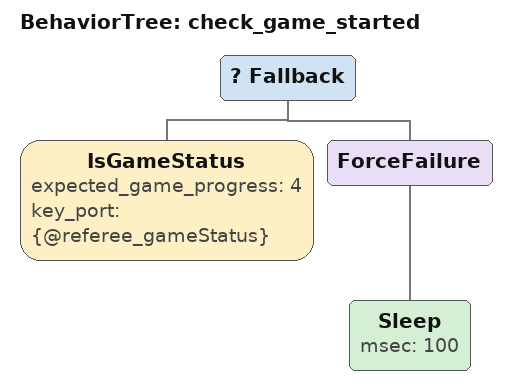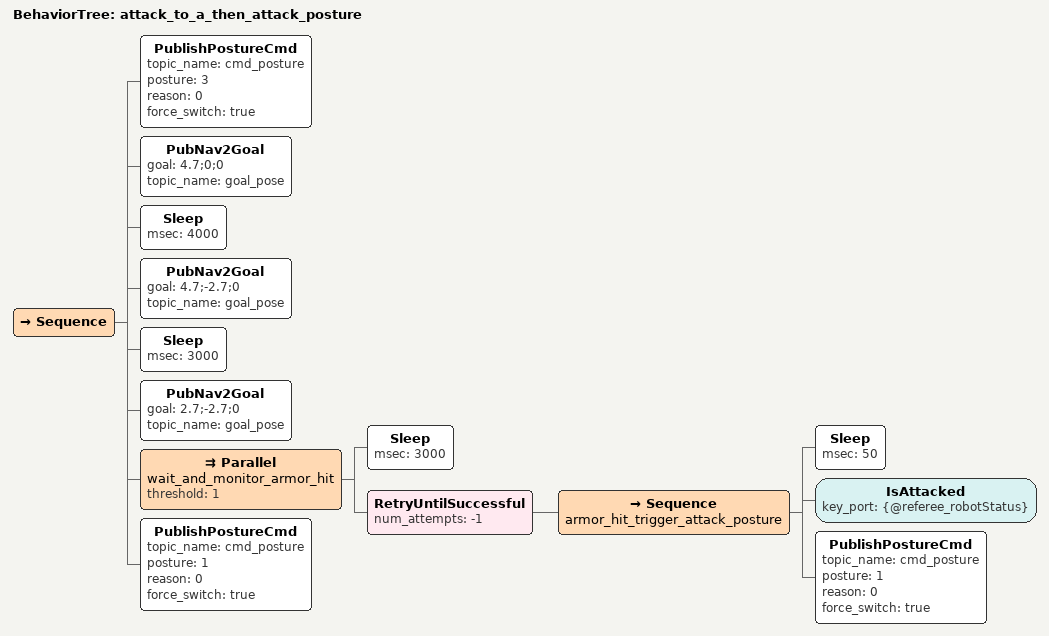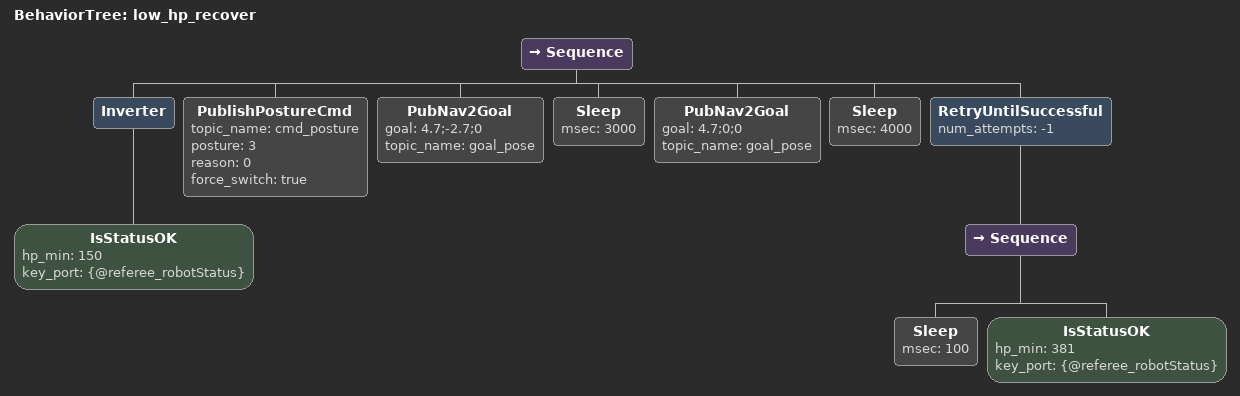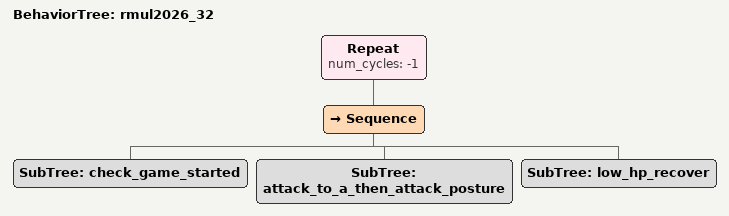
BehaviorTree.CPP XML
<?xml version="1.0" encoding="UTF-8"?>
<root BTCPP_format="4">
	<BehaviorTree ID="check_game_started">
		<Fallback>
			<IsGameStatus
				expected_game_progress="4"
				key_port="{@referee_gameStatus}"/>
			<ForceFailure>
				<Sleep msec="100"/>
			</ForceFailure>
		</Fallback>
	</BehaviorTree>

	<BehaviorTree ID="attack_to_a_then_attack_posture">
		<Sequence>
			<!-- 0.发布移动姿态 -->
			<PublishPostureCmd topic_name="cmd_posture" posture="3" reason="0" force_switch="true"/>
			<!-- 1.发布进攻点 -->
			<!-- 保守进攻点 -->

			<!-- 激进进攻点 -->

			<PubNav2Goal goal="4.7;0;0" topic_name="goal_pose"/>
			<Sleep msec="4000"/>

			<PubNav2Goal goal="4.7;-2.7;0" topic_name="goal_pose"/>
			<Sleep msec="3000"/>

			<PubNav2Goal goal="2.7;-2.7;0" topic_name="goal_pose"/> <!-- 第一次-测量值，为x坐标 -->
			<!-- 2. 3秒窗口内并发检测是否装甲板弹丸扣血(ARMOR_HIT=0)，检测到则立即发布进攻姿态 -->
			<Parallel name="wait_and_monitor_armor_hit" threshold="1">
				<Sleep msec="3000"/>
				<RetryUntilSuccessful num_attempts="-1">
					<Sequence name="armor_hit_trigger_attack_posture">
						<Sleep msec="50"/>
						<IsAttacked key_port="{@referee_robotStatus}"/>
						<PublishPostureCmd topic_name="cmd_posture" posture="1" reason="0" force_switch="true"/>
					</Sequence>
				</RetryUntilSuccessful>
			</Parallel>

			<!-- 3. 窗口结束后兜底再发布一次进攻姿态 -->
			<PublishPostureCmd topic_name="cmd_posture" posture="1" reason="0" force_switch="true"/>
		</Sequence>
	</BehaviorTree>

	<BehaviorTree ID="low_hp_recover">
		<Sequence> <!-- 如果有一个子节点返回 FAILURE，则停止执行并返回 FAILURE-->
			<Inverter>
				<IsStatusOK
					hp_min="150"
					key_port="{@referee_robotStatus}"/>
			</Inverter>
			<!-- 检测血量低于150，发布移动姿态-->
			<PublishPostureCmd topic_name="cmd_posture" posture="3" reason="0" force_switch="true"/>

			<!-- 返回起点-->
			<PubNav2Goal goal="4.7;-2.7;0" topic_name="goal_pose"/>
			<Sleep msec="3000"/>
			<PubNav2Goal goal="4.7;0;0" topic_name="goal_pose"/>
			<Sleep msec="4000"/>
			<!-- 检测血量，血量>380时，返回success -->
			<RetryUntilSuccessful num_attempts="-1">
				<Sequence>
					<Sleep msec="100"/>
					<IsStatusOK
						hp_min="381"
						key_port="{@referee_robotStatus}"/>
				</Sequence>
			</RetryUntilSuccessful>
		</Sequence>
	</BehaviorTree>

	<BehaviorTree ID="rmul2026_32">
		<Repeat num_cycles="-1"> <!-- 无限循环 -->
			<Sequence> <!-- Sequence: 顺序执行，有一个子节点失败，中断后续任务。 -->
				<!-- 检测开赛 -->
				<SubTree ID="check_game_started"/>
				<!-- 开赛后，开往进攻点，后发布进攻姿态 -->
				<SubTree ID="attack_to_a_then_attack_posture"/>
				<!-- 开往进攻点后，检测血量，低血量返回起点，恢复到380血量，返回success -->
				<SubTree ID="low_hp_recover"/>
			</Sequence>
		</Repeat>
	</BehaviorTree>
</root>
